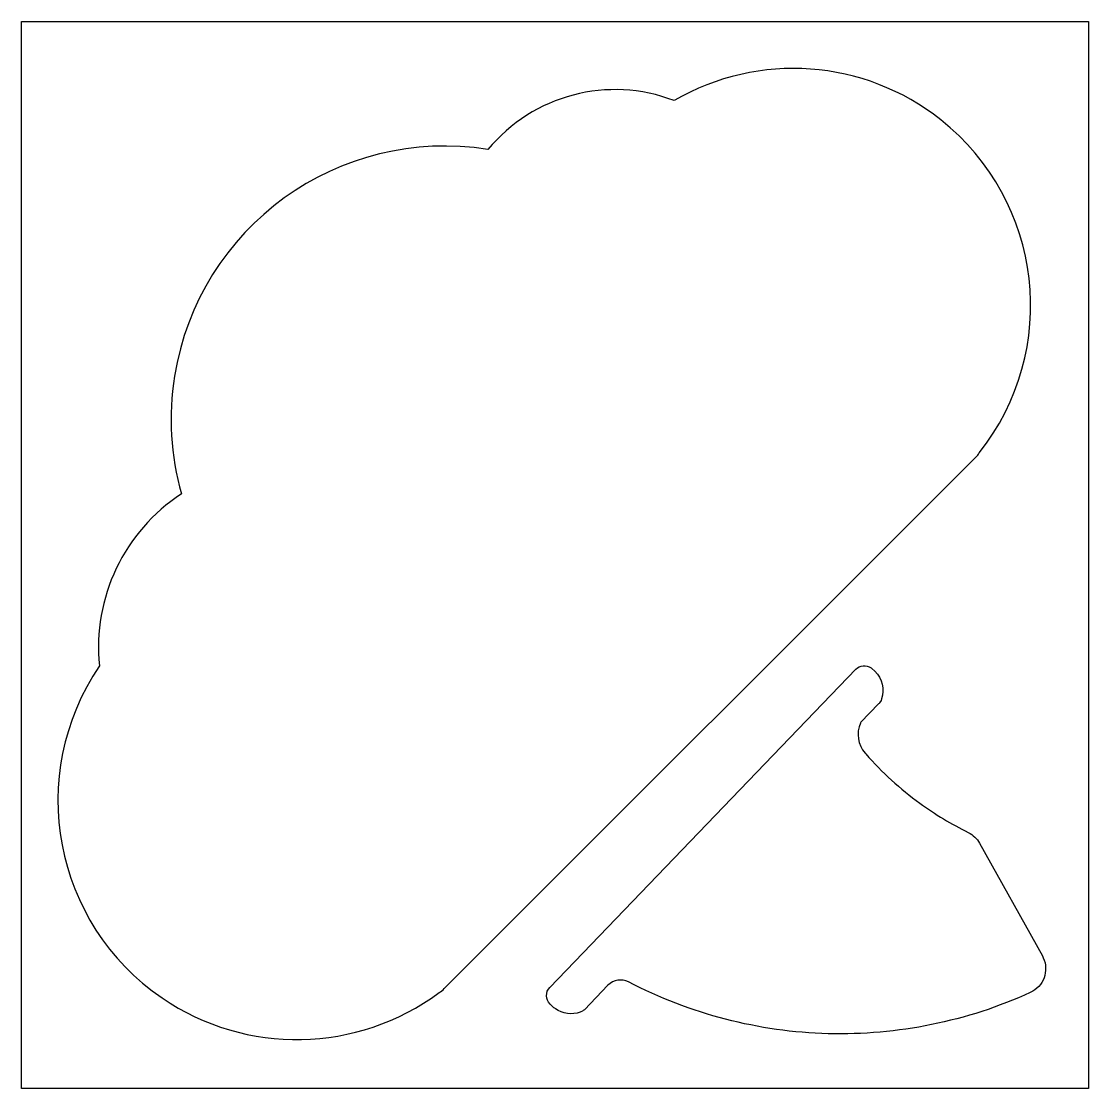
# Model space of a CAD drawing. Extents: x 40 to 260, y -337 to -117.
import ezdxf

# ---------------------------------------------------------------- set-up
doc = ezdxf.new("R2010")
doc.units = 0
doc.layers.add('LAYER_1', color=7, linetype='CONTINUOUS')

# ---------------------------------------------------------------- blocks, each defined once
blk = doc.blocks.new('BLOCK_2')
at = {"layer": 'LAYER_1', "color": 7}
blk.add_lwpolyline([(127.62, -316.07), (237.22, -206.47)], dxfattribs=at)
blk = doc.blocks.new('BLOCK_3')
at = {"layer": 'LAYER_1', "color": 7}
blk.add_open_spline([(237.22, -206.47), (237.46, -206.23), (237.68, -205.96), (237.87, -205.66)], degree=3, dxfattribs=at)
blk = doc.blocks.new('BLOCK_4')
at = {"layer": 'LAYER_1', "color": 7}
blk.add_open_spline([(237.87, -205.66), (254.65, -184.52), (251.12, -153.77), (229.97, -136.99), (214.21, -124.49), (192.4, -122.91), (175.01, -133.02)], degree=3, knots=[0, 0, 0, 0, 1, 1, 1, 2, 2, 2, 2], dxfattribs=at)
blk = doc.blocks.new('BLOCK_5')
at = {"layer": 'LAYER_1', "color": 7}
blk.add_open_spline([(175.01, -133.02), (161.38, -127.79), (145.92, -131.85), (136.62, -143.11)], degree=3, dxfattribs=at)
blk = doc.blocks.new('BLOCK_6')
at = {"layer": 'LAYER_1', "color": 7}
blk.add_open_spline([(136.62, -143.11), (105.88, -138.17), (76.95, -159.1), (72.02, -189.84), (70.72, -197.94), (71.21, -206.22), (73.44, -214.11)], degree=3, knots=[0, 0, 0, 0, 1, 1, 1, 2, 2, 2, 2], dxfattribs=at)
blk = doc.blocks.new('BLOCK_7')
at = {"layer": 'LAYER_1', "color": 7}
blk.add_open_spline([(73.44, -214.11), (61.6, -221.83), (55.08, -235.51), (56.55, -249.56)], degree=3, dxfattribs=at)
blk = doc.blocks.new('BLOCK_8')
at = {"layer": 'LAYER_1', "color": 7}
blk.add_open_spline([(56.55, -249.56), (41.22, -272.03), (47, -302.67), (69.46, -318), (86.79, -329.82), (109.7, -329.37), (126.56, -316.88)], degree=3, knots=[0, 0, 0, 0, 1, 1, 1, 2, 2, 2, 2], dxfattribs=at)
blk = doc.blocks.new('BLOCK_9')
at = {"layer": 'LAYER_1', "color": 7}
blk.add_open_spline([(126.56, -316.88), (126.94, -316.66), (127.3, -316.39), (127.62, -316.07)], degree=3, dxfattribs=at)

msp = doc.modelspace()

# ---------------------------------------------------------------- linework, layer by layer
at = {"layer": 'LAYER_1', "color": 250}
msp.add_lwpolyline([(260.44, -336.69), (40.44, -336.69), (40.44, -116.69), (260.44, -116.69), (260.44, -336.69)], dxfattribs=at)
at = {"layer": 'LAYER_1', "color": 7}
msp.add_open_spline([(148.69, -317.56), (148.7, -318.2), (148.97, -318.81), (149.43, -319.25), (149.43, -319.25), (149.94, -319.74), (149.94, -319.74), (150.12, -319.92), (150.32, -320.08), (150.52, -320.23), (152, -321.3), (153.92, -321.55), (155.62, -320.9), (155.62, -320.9), (155.75, -320.88), (155.75, -320.88), (155.75, -320.88), (156.09, -320.7), (156.09, -320.7), (156.15, -320.66), (156.21, -320.63), (156.27, -320.59), (156.27, -320.59), (156.49, -320.46), (156.49, -320.46), (156.49, -320.46), (161.35, -315.39), (161.35, -315.39), (162.45, -314.26), (164.19, -313.97), (165.59, -314.7), (178.25, -321.3), (192.48, -324.99), (206.75, -325.36), (221.02, -325.74), (235.43, -322.81), (248.41, -316.88), (251.13, -315.64), (252.33, -312.42), (251.09, -309.7), (251.03, -309.57), (250.97, -309.44), (250.9, -309.32), (250.9, -309.32), (237.97, -286.11), (237.97, -286.11), (237.43, -285.15), (236.62, -284.38), (235.63, -283.89), (232.13, -282.16), (228.76, -280.13), (225.63, -277.85), (221.59, -274.91), (217.85, -271.5), (214.51, -267.7), (214.46, -267.64), (214.41, -267.58), (214.36, -267.52), (212.86, -265.83), (212.5, -263.39), (213.4, -261.34), (213.4, -261.34), (213.44, -261.3), (213.44, -261.3), (213.44, -261.3), (213.51, -261.15), (213.51, -261.15), (213.51, -261.15), (217.13, -257.39), (217.13, -257.39), (217.2, -257.31), (217.27, -257.23), (217.34, -257.14), (217.34, -257.14), (217.67, -256.68), (217.67, -256.68), (217.67, -256.68), (217.73, -256.36), (217.73, -256.36), (218.43, -254.36), (217.92, -252.15), (216.37, -250.66), (216.37, -250.66), (215.73, -250.05), (215.73, -250.05), (215.73, -250.05), (215.6, -249.96), (215.6, -249.96), (215.6, -249.96), (215.6, -249.96), (215.6, -249.96), (214.63, -249.26), (213.28, -249.37), (212.44, -250.24), (212.44, -250.24), (149.37, -315.83), (149.37, -315.83), (148.92, -316.29), (148.68, -316.91), (148.69, -317.56)], degree=3, knots=[0, 0, 0, 0, 1, 1, 1, 2, 2, 2, 3, 3, 3, 4, 4, 4, 5, 5, 5, 6, 6, 6, 7, 7, 7, 8, 8, 8, 9, 9, 9, 10, 10, 10, 11, 11, 11, 12, 12, 12, 13, 13, 13, 14, 14, 14, 15, 15, 15, 16, 16, 16, 17, 17, 17, 18, 18, 18, 19, 19, 19, 20, 20, 20, 21, 21, 21, 22, 22, 22, 23, 23, 23, 24, 24, 24, 25, 25, 25, 26, 26, 26, 27, 27, 27, 28, 28, 28, 29, 29, 29, 30, 30, 30, 31, 31, 31, 32, 32, 32, 33, 33, 33, 33], dxfattribs=at)

# ---------------------------------------------------------------- block references
at = {"layer": 'LAYER_1'}
for name in ['BLOCK_4', 'BLOCK_5', 'BLOCK_6', 'BLOCK_2', 'BLOCK_3', 'BLOCK_7', 'BLOCK_8', 'BLOCK_9']:
    msp.add_blockref(name, (0, 0), dxfattribs=at)

doc.saveas('drawing.dxf')
